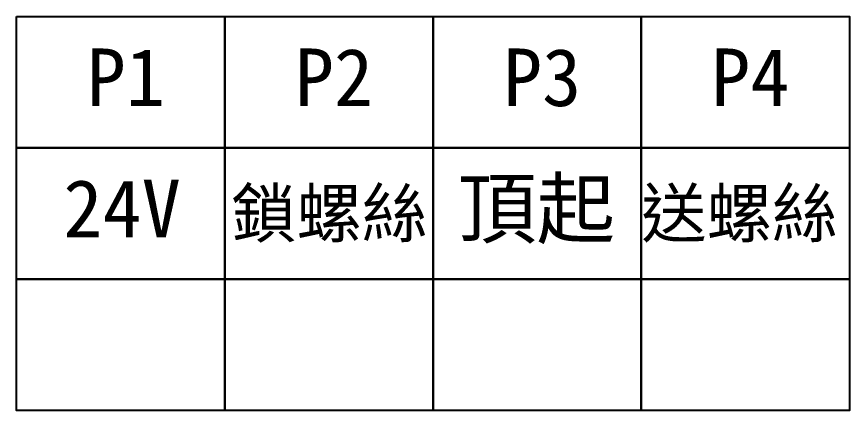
# Model space of a CAD drawing. Extents: x 10 to 297, y 3 to 207.
# Drawn here: x 81.9 to 134, y 92.4 to 117 of the extents above; entities that cross this region are included whole.
import ezdxf

# ---------------------------------------------------------------- set-up
doc = ezdxf.new("R2010")
doc.units = 0
doc.layers.add('圖框層', color=7, linetype='CONTINUOUS')
doc.layers.add('標尺寸層', color=3, linetype='CONTINUOUS')
doc.styles.add('STSL', font='KAIU.TTF')

msp = doc.modelspace()

# ---------------------------------------------------------------- linework, layer by layer
at = {"layer": '標尺寸層', "color": 7}
for points in [[(81.915, 117.018), (94.927, 117.018), (94.927, 108.808), (81.915, 108.808)], [(94.927, 117.018), (107.939, 117.018), (107.939, 108.808), (94.927, 108.808)], [(107.939, 117.018), (120.95, 117.018), (120.95, 108.808), (107.939, 108.808)], [(120.95, 117.018), (133.962, 117.018), (133.962, 108.808), (120.95, 108.808)], [(81.915, 108.808), (94.927, 108.808), (94.927, 100.599), (81.915, 100.599)], [(94.927, 108.808), (107.939, 108.808), (107.939, 100.599), (94.927, 100.599)], [(107.939, 108.808), (120.95, 108.808), (120.95, 100.599), (107.939, 100.599)], [(120.95, 108.808), (133.962, 108.808), (133.962, 100.599), (120.95, 100.599)], [(81.915, 100.599), (94.927, 100.599), (94.927, 92.389), (81.915, 92.389)], [(94.927, 100.599), (107.939, 100.599), (107.939, 92.389), (94.927, 92.389)], [(107.939, 100.599), (120.95, 100.599), (120.95, 92.389), (107.939, 92.389)], [(120.95, 100.599), (133.962, 100.599), (133.962, 92.389), (120.95, 92.389)]]:
    msp.add_lwpolyline(points, close=True, dxfattribs=at)

# ---------------------------------------------------------------- texts
at = {"layer": '圖框層', "color": 4, "style": 'STSL'}
for s, height, p in [('P1', 3.6, (86.285, 111.425)), ('P2', 3.6, (99.297, 111.425)), ('P3', 3.6, (112.308, 111.425)), ('P4', 3.6, (125.32, 111.425)), ('頂起', 3.6, (109.499, 103.216)), ('24V', 3.6, (84.832, 103.216)), ('鎖螺絲', 3, (95.313, 103.216)), ('送螺絲', 3, (120.95, 103.216))]:
    msp.add_text(s, height=height, dxfattribs=at).set_placement(p)

doc.saveas('drawing.dxf')
